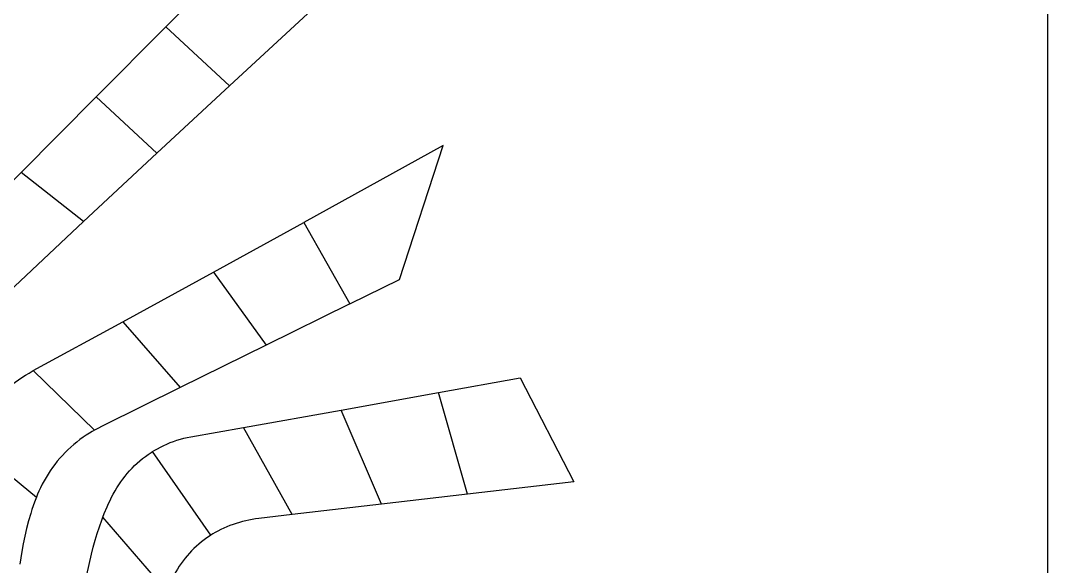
# Model space of a CAD drawing. Header units: millimetres. Extents: x 19106 to 24547, y 13072 to 17462.
# Drawn here: x 22730 to 23627, y 15958 to 16435 of the extents above; entities that cross this region are included whole.
import ezdxf

# ---------------------------------------------------------------- set-up
doc = ezdxf.new("R2010")
doc.units = ezdxf.units.MM
doc.header["$LTSCALE"] = 100
doc.header["$MEASUREMENT"] = 0
doc.layers.add('Default', color=7, linetype='Continuous')

msp = doc.modelspace()

# ---------------------------------------------------------------- linework, layer by layer
at = {"layer": 'Default'}
msp.add_lwpolyline([(23627.03, 14548.7), (20501.93, 14548.7), (20501.93, 16904.97), (23627.03, 16904.97)], close=True, dxfattribs=at)
for points in [[(22857.05, 16429.49), (23000.7, 16574.05)], [(22992.48, 16451.68), (22912.55, 16377.99)], [(22796.26, 16368.31), (22857.05, 16429.49)], [(22912.55, 16377.99), (22857.05, 16429.49)], [(22912.55, 16377.99), (22857.05, 16429.49)], [(22912.61, 16378.07), (22849.03, 16319.08)], [(22730.67, 16302.3), (22796.26, 16368.31)], [(22796.26, 16368.31), (22849.03, 16319.08)], [(23099.27, 16325.91), (22977.47, 16258.69)], [(23061.18, 16208.71), (23099.27, 16325.91)], [(22849.11, 16319.17), (22785.09, 16259.34)], [(22665.08, 16236.29), (22730.67, 16302.3)], [(22785.09, 16259.34), (22730.67, 16302.3)], [(22785.09, 16259.34), (22730.67, 16302.3)], [(22785.17, 16259.44), (22719.97, 16198.03)], [(22898.54, 16215.22), (22977.47, 16258.69)], [(22977.47, 16258.69), (23017.79, 16187.44)], [(22977.47, 16258.69), (23017.79, 16187.44)], [(22819.47, 16171.82), (22898.54, 16215.22)], [(22898.54, 16215.22), (22944.52, 16151.38)], [(22898.54, 16215.22), (22944.52, 16151.38)], [(23017.79, 16187.44), (23061.18, 16208.71)], [(23017.79, 16187.44), (22944.52, 16151.38)], [(22741.21, 16129.02), (22819.47, 16171.82)], [(22819.47, 16171.82), (22869.56, 16114.36)], [(22819.47, 16171.82), (22869.56, 16114.36)], [(22944.52, 16151.38), (22869.56, 16114.36)], [(22686.69, 16065.52), (22688.43, 16069.96), (22689.86, 16073.32), (22691.38, 16076.64), (22692.99, 16079.91), (22694.7, 16083.14), (22696.51, 16086.31), (22698.42, 16089.42), (22700.42, 16092.47), (22702.53, 16095.45), (22704.73, 16098.36), (22707.02, 16101.2), (22709.4, 16103.97), (22711.87, 16106.66), (22714.42, 16109.27), (22717.05, 16111.79), (22719.76, 16114.23), (22722.56, 16116.58), (22725.42, 16118.84), (22728.36, 16121), (22731.37, 16123.08), (22734.43, 16125.06), (22737.62, 16126.97), (22741.21, 16129.02)], [(22741.21, 16129.02), (22794.74, 16077.03)], [(22741.21, 16129.02), (22794.74, 16077.03)], [(23095.08, 16109.81), (23166.59, 16122.69)], [(23166.59, 16122.69), (23213.38, 16031.71)], [(22869.56, 16114.36), (22802.48, 16081.11), (22796.39, 16077.95), (22794.74, 16077.03)], [(23010.23, 16094.62), (23095.08, 16109.81)], [(23120.57, 16021.12), (23095.08, 16109.81)], [(23120.57, 16021.12), (23095.08, 16109.81)], [(22924.96, 16079.47), (23010.23, 16094.62)], [(23045.4, 16012.43), (23010.23, 16094.62)], [(23045.4, 16012.43), (23010.23, 16094.62)], [(22794.74, 16077.03), (22792.59, 16075.79), (22790.46, 16074.5), (22787.57, 16072.66), (22784.73, 16070.73), (22781.95, 16068.72), (22779.23, 16066.63), (22776.57, 16064.46), (22773.99, 16062.21), (22771.47, 16059.87), (22769.03, 16057.46), (22766.66, 16054.98), (22764.37, 16052.43), (22762.16, 16049.8), (22760.03, 16047.11), (22757.99, 16044.36), (22756.03, 16041.54), (22754.16, 16038.67), (22752.38, 16035.74), (22750.68, 16032.75), (22749.08, 16029.72), (22747.55, 16026.65), (22746.12, 16023.54), (22745.02, 16021.02), (22743.98, 16018.48)], [(22845.33, 16058.23), (22847.46, 16059.53), (22849.63, 16060.77), (22852.37, 16062.24), (22855.16, 16063.61), (22858, 16064.89), (22860.87, 16066.08), (22863.79, 16067.17), (22866.73, 16068.17), (22869.71, 16069.08), (22872.71, 16069.9), (22875.73, 16070.64), (22878.77, 16071.29), (22924.96, 16079.47)], [(22967.4, 16003.31), (22924.96, 16079.47)], [(22967.4, 16003.31), (22924.96, 16079.47)], [(22686.69, 16065.52), (22743.98, 16018.48)], [(22686.69, 16065.52), (22743.98, 16018.48)], [(22801.99, 16000.97), (22803.27, 16004.25), (22805.68, 16009.99), (22806.96, 16012.82), (22808.3, 16015.63), (22809.7, 16018.41), (22811.16, 16021.16), (22812.69, 16023.87), (22814.28, 16026.54), (22815.95, 16029.16), (22817.69, 16031.74), (22819.5, 16034.27), (22821.39, 16036.74), (22823.36, 16039.15), (22825.4, 16041.49), (22827.52, 16043.77), (22829.71, 16045.97), (22831.98, 16048.1), (22834.32, 16050.16), (22836.72, 16052.13), (22839.19, 16054.03), (22841.71, 16055.84), (22844.3, 16057.57), (22845.33, 16058.23)], [(22896.44, 15985.27), (22845.33, 16058.23)], [(22896.44, 15985.27), (22845.33, 16058.23)], [(23213.38, 16031.71), (23120.57, 16021.12)], [(23120.57, 16021.12), (23045.4, 16012.43)], [(22743.98, 16018.48), (22742.26, 16013.99), (22741.12, 16010.76), (22740.04, 16007.5), (22739.02, 16004.23), (22737.15, 15997.63), (22735.45, 15990.98), (22733.92, 15984.29), (22732.54, 15977.57), (22731.31, 15970.82), (22729.58, 15959.86)], [(23045.4, 16012.43), (22967.4, 16003.31)], [(22784.84, 15933.58), (22788.09, 15950.44), (22792.2, 15968.65), (22793.7, 15974.68), (22795.31, 15980.69), (22797.06, 15986.66), (22798.97, 15992.58), (22801.04, 15998.45), (22801.99, 16000.97)], [(22857.37, 15936.89), (22801.99, 16000.97)], [(22857.37, 15936.89), (22801.99, 16000.97)], [(22967.4, 16003.31), (22938.16, 15999.83), (22935.31, 15999.41), (22932.46, 15998.93), (22929.63, 15998.39), (22926.81, 15997.78), (22924, 15997.09), (22921.22, 15996.34), (22918.46, 15995.5), (22915.72, 15994.59), (22913.01, 15993.6), (22910.33, 15992.53), (22907.68, 15991.37), (22905.08, 15990.14), (22902.51, 15988.82), (22899.98, 15987.42), (22898.2, 15986.37), (22896.44, 15985.27)], [(22896.44, 15985.27), (22895.07, 15984.39), (22892.69, 15982.76), (22890.36, 15981.06), (22888.08, 15979.29), (22885.86, 15977.44), (22883.7, 15975.53), (22881.6, 15973.55), (22879.57, 15971.5), (22877.6, 15969.39), (22875.7, 15967.22), (22873.86, 15965), (22872.09, 15962.72), (22870.38, 15960.39), (22868.74, 15958.02), (22867.16, 15955.6), (22865.65, 15953.15), (22864.19, 15950.65), (22862.79, 15948.13), (22861.45, 15945.57), (22860.16, 15942.99), (22858.93, 15940.38), (22857.37, 15936.89)]]:
    msp.add_lwpolyline(points, dxfattribs=at)

doc.saveas('drawing.dxf')
